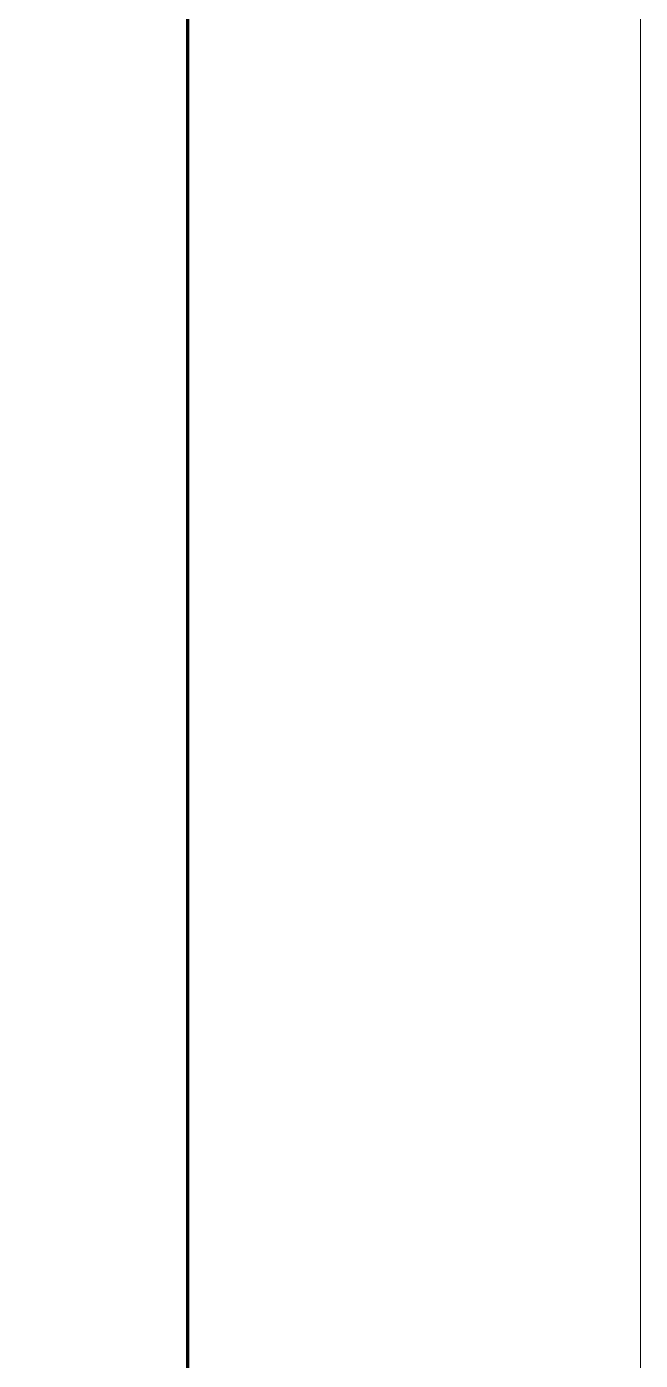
# Model space of a CAD drawing. Header units: inches. Extents: x -6.7 to 20.3, y -5.6 to 12.6.
# Drawn here: x 5.306 to 6.351, y 0.537 to 2.806 of the extents above; entities that cross this region are included whole.
import ezdxf
from ezdxf.lldxf.tags import DXFTag

# ---------------------------------------------------------------- set-up
doc = ezdxf.new("R2010")
doc.units = ezdxf.units.IN
doc.header["$MEASUREMENT"] = 0
doc.layers.add('Layer 1', color=7, linetype='Continuous')
tags = doc.linetypes.add('New Line1', pattern=[1.5, 1, -0.5]).pattern_tags.tags
tags[6:7] = [DXFTag(74, 4), DXFTag(75, 0), DXFTag(340, '0'), DXFTag(46, 1.0), DXFTag(50, 0.0), DXFTag(44, 0.0), DXFTag(45, 0.0)]
tags[4:5] = [DXFTag(74, 4), DXFTag(75, 0), DXFTag(340, '0'), DXFTag(46, 1.0), DXFTag(50, 0.0), DXFTag(44, 0.0), DXFTag(45, 0.0)]

msp = doc.modelspace()

# ---------------------------------------------------------------- linework, layer by layer
at = {"layer": 'Layer 1', "color": 250, "linetype": 'New Line1', "lineweight": 18}
msp.add_lwpolyline([(-6.247, -1.0532), (6.3515, -1.0532), (6.3515, 12.5881), (-6.247, 12.5881), (-6.247, -1.0532)], close=True, dxfattribs=at)
at = {"layer": 'Layer 1', "color": 250, "lineweight": 70}
msp.add_lwpolyline([(-5.4427, -0.8147), (5.5809, -0.8147), (5.5809, 6.6656), (-5.4427, 6.6656), (-5.4427, -0.8147)], close=True, dxfattribs=at)
at = {"layer": 'Layer 1', "color": 144, "lineweight": 9}
msp.add_open_spline([(5.5809, -0.7163), (5.5809, -0.7163), (5.5809, 7.1162), (5.5809, 7.1162)], degree=3, dxfattribs=at)

doc.saveas('drawing.dxf')
